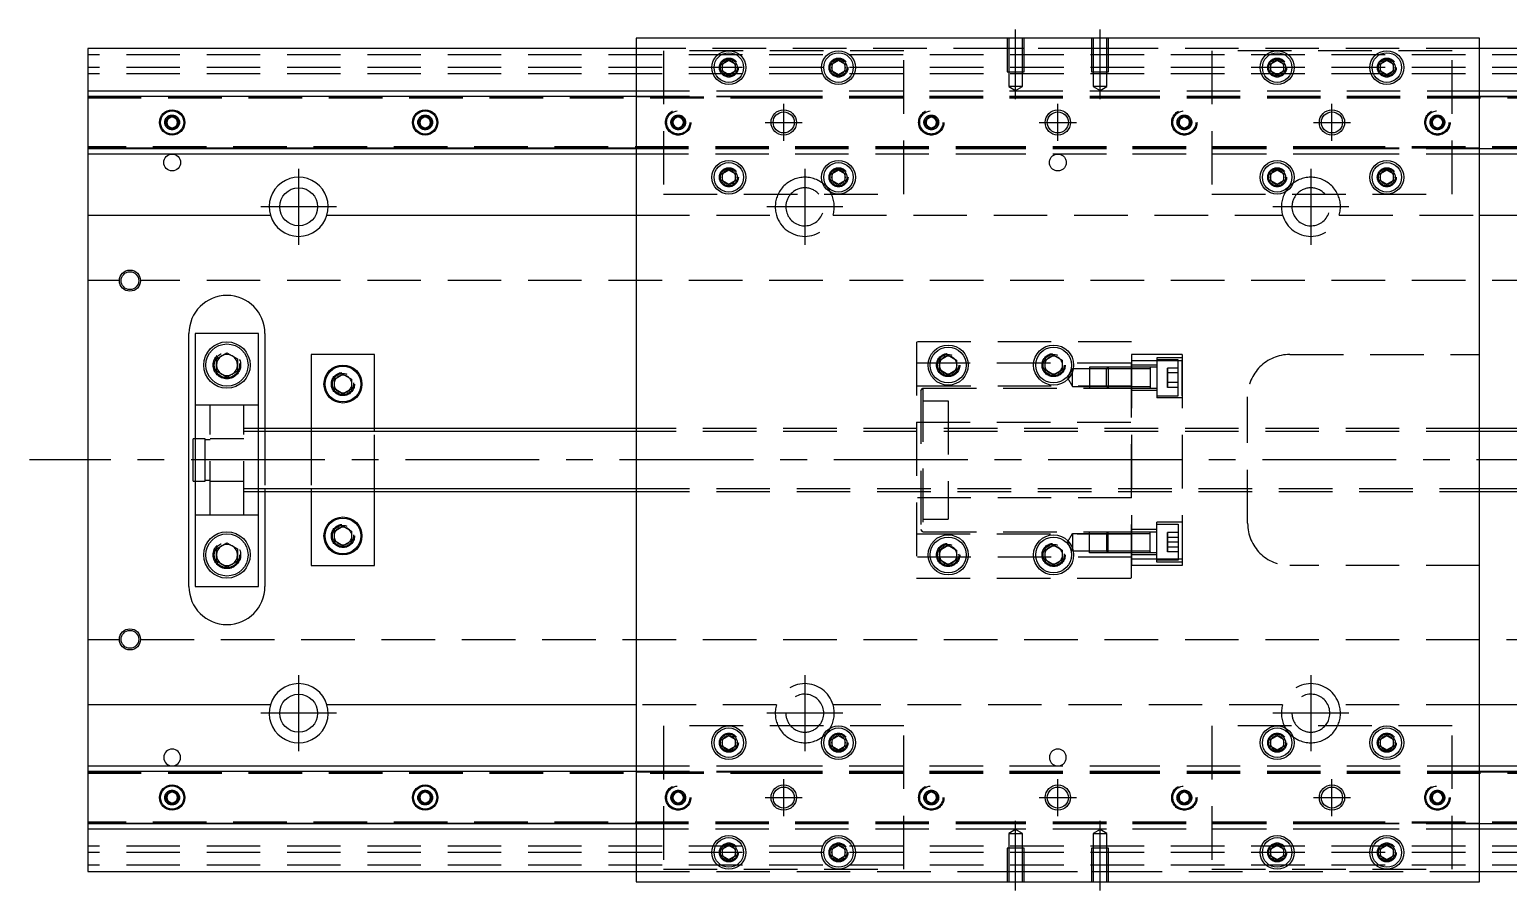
# Model space of a CAD drawing. Extents: x -14 to 669, y -282 to 102.
# Drawn here: x -13.8 to 336.8, y -102 to 102 of the extents above; entities that cross this region are included whole.
import ezdxf

# ---------------------------------------------------------------- set-up
doc = ezdxf.new("R2010")
doc.units = 0
doc.linetypes.add('CENTER', pattern=[50.8, 31.75, -6.35, 6.35, -6.35])
doc.linetypes.add('DASHED', pattern=[19.05, 12.7, -6.35])
doc.layers.get('0').update_dxf_attribs({"linetype": 'CONTINUOUS'})
doc.layers.add('CENTER', color=1, linetype='CENTER')

msp = doc.modelspace()

# ---------------------------------------------------------------- linework, layer by layer
at = {"color": 7, "linetype": 'CONTINUOUS'}
for p, q in [((130, 100), (130, -100)), ((330, 100), (130, 100)), ((330, -100), (330, 100)), ((130, 97.5), (0, 97.5)), ((0, 97.5), (0, 87.5)), ((150.5, 93.866026), (152, 94.73205)), ((152, 94.73205), (153.5, 93.866026)), ((176.5, 93.866026), (178, 94.73205)), ((178, 94.73205), (179.5, 93.866026)), ((280.5, 93.866026), (282, 94.73205)), ((282, 94.73205), (283.5, 93.866026)), ((306.5, 93.866026), (308, 94.73205)), ((308, 94.73205), (309.5, 93.866026)), ((460, 97.5), (330, 97.5)), ((150.5, 92.133974), (150.5, 93.866026)), ((152, 91.26795), (150.5, 92.133974)), ((153.5, 92.133974), (152, 91.26795)), ((153.5, 93.866026), (153.5, 92.133974)), ((176.5, 92.133974), (176.5, 93.866026)), ((178, 91.26795), (176.5, 92.133974)), ((179.5, 92.133974), (178, 91.26795)), ((179.5, 93.866026), (179.5, 92.133974)), ((280.5, 92.133974), (280.5, 93.866026)), ((282, 91.26795), (280.5, 92.133974)), ((283.5, 92.133974), (282, 91.26795)), ((283.5, 93.866026), (283.5, 92.133974)), ((306.5, 92.133974), (306.5, 93.866026)), ((308, 91.26795), (306.5, 92.133974)), ((309.5, 92.133974), (308, 91.26795)), ((309.5, 93.866026), (309.5, 92.133974)), ((0, 87.5), (130, 87.5)), ((0, 87.5), (0, 86.247728)), ((0, 86.247728), (130, 86.247728)), ((0, 86.247728), (0, 73.752272)), ((330, 87.5), (460, 87.5)), ((330, 86.247728), (460, 86.247728)), ((18.75, 80.721688), (20, 81.443376)), ((18.75, 79.278312), (18.75, 80.721688)), ((20, 81.443376), (21.25, 80.721688)), ((21.25, 80.721688), (21.25, 79.278312)), ((78.75, 80.721688), (80, 81.443376)), ((78.75, 79.278312), (78.75, 80.721688)), ((80, 81.443376), (81.25, 80.721688)), ((81.25, 80.721688), (81.25, 79.278312)), ((20, 78.556624), (18.75, 79.278312)), ((21.25, 79.278312), (20, 78.556624)), ((80, 78.556624), (78.75, 79.278312)), ((81.25, 79.278312), (80, 78.556624)), ((130, 73.752272), (0, 73.752272)), ((0, 73.752272), (0, 72.5)), ((460, 73.752272), (330, 73.752272)), ((130, 72.5), (0, 72.5)), ((0, 72.5), (0, 58)), ((460, 72.5), (330, 72.5)), ((150.5, 67.866026), (152, 68.73205)), ((150.5, 66.133974), (150.5, 67.866026)), ((152, 68.73205), (153.5, 67.866026)), ((153.5, 67.866026), (153.5, 66.133974)), ((176.5, 67.866026), (178, 68.73205)), ((176.5, 66.133974), (176.5, 67.866026)), ((178, 68.73205), (179.5, 67.866026)), ((179.5, 67.866026), (179.5, 66.133974)), ((280.5, 67.866026), (282, 68.73205)), ((280.5, 66.133974), (280.5, 67.866026)), ((282, 68.73205), (283.5, 67.866026)), ((283.5, 67.866026), (283.5, 66.133974)), ((306.5, 67.866026), (308, 68.73205)), ((306.5, 66.133974), (306.5, 67.866026)), ((308, 68.73205), (309.5, 67.866026)), ((309.5, 67.866026), (309.5, 66.133974)), ((152, 65.26795), (150.5, 66.133974)), ((153.5, 66.133974), (152, 65.26795)), ((178, 65.26795), (176.5, 66.133974)), ((179.5, 66.133974), (178, 65.26795)), ((282, 65.26795), (280.5, 66.133974)), ((283.5, 66.133974), (282, 65.26795)), ((308, 65.26795), (306.5, 66.133974)), ((309.5, 66.133974), (308, 65.26795)), ((0, 58), (43.291796, 58)), ((0, 58), (0, -58)), ((56.708204, 58), (130, 58)), ((330, 58), (403.291796, 58)), ((24, -30), (24, 30)), ((40.5, 30), (25.5, 30)), ((25.5, 30), (25.5, -30)), ((40.5, -30), (40.5, 30)), ((42, 30), (42, 7.5)), ((30.5, 23.943376), (33, 25.386752)), ((33, 25.386752), (35.5, 23.943376)), ((68, 25), (53, 25)), ((53, 25), (53, 7.5)), ((68, 7.5), (68, 25)), ((202, 23.6547), (204, 24.809402)), ((204, 24.809402), (206, 23.6547)), ((227, 23.6547), (229, 24.809402)), ((229, 24.809402), (231, 23.6547)), ((30.5, 21.056624), (30.5, 23.943376)), ((33, 19.613248), (30.5, 21.056624)), ((35.5, 21.056624), (33, 19.613248)), ((35.5, 23.943376), (35.5, 21.056624)), ((202, 21.3453), (202, 23.6547)), ((204, 20.190598), (202, 21.3453)), ((206, 21.3453), (204, 20.190598)), ((206, 23.6547), (206, 21.3453)), ((227, 21.3453), (227, 23.6547)), ((229, 20.190598), (227, 21.3453)), ((231, 21.3453), (229, 20.190598)), ((231, 23.6547), (231, 21.3453)), ((58.5, 19.1547), (60.5, 20.309402)), ((58.5, 16.8453), (58.5, 19.1547)), ((60.5, 20.309402), (62.5, 19.1547)), ((62.5, 19.1547), (62.5, 16.8453)), ((60.5, 15.690598), (58.5, 16.8453)), ((62.5, 16.8453), (60.5, 15.690598)), ((130, 7.5), (40.5, 7.5)), ((410, 7.5), (330, 7.5)), ((25, -5), (25, 5)), ((25.5, 5), (25, 5)), ((25, -5), (25.5, -5)), ((40.5, -7.5), (130, -7.5)), ((42, -7.5), (42, -30)), ((53, -7.5), (53, -25)), ((68, -25), (68, -7.5)), ((330, -7.5), (410, -7.5)), ((58.5, -16.8453), (60.5, -15.690598)), ((58.5, -19.1547), (58.5, -16.8453)), ((60.5, -15.690598), (62.5, -16.8453)), ((62.5, -16.8453), (62.5, -19.1547)), ((30.5, -21.056624), (33, -19.613248)), ((33, -19.613248), (35.5, -21.056624)), ((60.5, -20.309402), (58.5, -19.1547)), ((62.5, -19.1547), (60.5, -20.309402)), ((202, -21.3453), (204, -20.190598)), ((204, -20.190598), (206, -21.3453)), ((227, -21.3453), (229, -20.190598)), ((229, -20.190598), (231, -21.3453)), ((30.5, -23.943376), (30.5, -21.056624)), ((33, -25.386752), (30.5, -23.943376)), ((35.5, -23.943376), (33, -25.386752)), ((35.5, -21.056624), (35.5, -23.943376)), ((202, -23.6547), (202, -21.3453)), ((204, -24.809402), (202, -23.6547)), ((206, -23.6547), (204, -24.809402)), ((206, -21.3453), (206, -23.6547)), ((227, -23.6547), (227, -21.3453)), ((229, -24.809402), (227, -23.6547)), ((231, -23.6547), (229, -24.809402)), ((231, -21.3453), (231, -23.6547)), ((53, -25), (68, -25)), ((25.5, -30), (40.5, -30)), ((43.291796, -58), (0, -58)), ((0, -58), (0, -72.5)), ((130, -58), (56.708204, -58)), ((403.291796, -58), (330, -58)), ((150.5, -66.133974), (152, -65.26795)), ((150.5, -67.866026), (150.5, -66.133974)), ((152, -65.26795), (153.5, -66.133974)), ((153.5, -66.133974), (153.5, -67.866026)), ((176.5, -66.133974), (178, -65.26795)), ((176.5, -67.866026), (176.5, -66.133974)), ((178, -65.26795), (179.5, -66.133974)), ((179.5, -66.133974), (179.5, -67.866026)), ((280.5, -66.133974), (282, -65.26795)), ((280.5, -67.866026), (280.5, -66.133974)), ((282, -65.26795), (283.5, -66.133974)), ((283.5, -66.133974), (283.5, -67.866026)), ((306.5, -66.133974), (308, -65.26795)), ((306.5, -67.866026), (306.5, -66.133974)), ((308, -65.26795), (309.5, -66.133974)), ((309.5, -66.133974), (309.5, -67.866026)), ((152, -68.73205), (150.5, -67.866026)), ((153.5, -67.866026), (152, -68.73205)), ((178, -68.73205), (176.5, -67.866026)), ((179.5, -67.866026), (178, -68.73205)), ((282, -68.73205), (280.5, -67.866026)), ((283.5, -67.866026), (282, -68.73205)), ((308, -68.73205), (306.5, -67.866026)), ((309.5, -67.866026), (308, -68.73205)), ((0, -72.5), (130, -72.5)), ((0, -72.5), (0, -73.752272)), ((330, -72.5), (460, -72.5)), ((0, -73.752272), (0, -86.247728)), ((0, -73.752272), (130, -73.752272)), ((330, -73.752272), (460, -73.752272)), ((18.75, -79.278312), (20, -78.556624)), ((18.75, -80.721688), (18.75, -79.278312)), ((20, -78.556624), (21.25, -79.278312)), ((21.25, -79.278312), (21.25, -80.721688)), ((78.75, -79.278312), (80, -78.556624)), ((78.75, -80.721688), (78.75, -79.278312)), ((80, -78.556624), (81.25, -79.278312)), ((81.25, -79.278312), (81.25, -80.721688)), ((20, -81.443376), (18.75, -80.721688)), ((21.25, -80.721688), (20, -81.443376)), ((80, -81.443376), (78.75, -80.721688)), ((81.25, -80.721688), (80, -81.443376)), ((130, -86.247728), (0, -86.247728)), ((0, -86.247728), (0, -87.5)), ((130, -87.5), (0, -87.5)), ((0, -87.5), (0, -97.5)), ((460, -86.247728), (330, -86.247728)), ((460, -87.5), (330, -87.5)), ((150.5, -92.133974), (152, -91.26795)), ((150.5, -93.866026), (150.5, -92.133974)), ((152, -94.73205), (150.5, -93.866026)), ((152, -91.26795), (153.5, -92.133974)), ((153.5, -93.866026), (152, -94.73205)), ((153.5, -92.133974), (153.5, -93.866026)), ((176.5, -92.133974), (178, -91.26795)), ((176.5, -93.866026), (176.5, -92.133974)), ((178, -94.73205), (176.5, -93.866026)), ((178, -91.26795), (179.5, -92.133974)), ((179.5, -93.866026), (178, -94.73205)), ((179.5, -92.133974), (179.5, -93.866026)), ((280.5, -92.133974), (282, -91.26795)), ((280.5, -93.866026), (280.5, -92.133974)), ((282, -94.73205), (280.5, -93.866026)), ((282, -91.26795), (283.5, -92.133974)), ((283.5, -93.866026), (282, -94.73205)), ((283.5, -92.133974), (283.5, -93.866026)), ((306.5, -92.133974), (308, -91.26795)), ((306.5, -93.866026), (306.5, -92.133974)), ((308, -94.73205), (306.5, -93.866026)), ((308, -91.26795), (309.5, -92.133974)), ((309.5, -93.866026), (308, -94.73205)), ((309.5, -92.133974), (309.5, -93.866026)), ((0, -97.5), (130, -97.5)), ((330, -97.5), (460, -97.5)), ((130, -100), (330, -100))]:
    msp.add_line(p, q, dxfattribs=at)
at = {"color": 3, "linetype": 'DASHED'}
for p, q in [((218.000006, 100), (218.000006, 92)), ((218.35, 100), (218.35, 92)), ((221.65, 92), (221.65, 100)), ((221.999994, 92), (221.999994, 100)), ((238.000006, 100), (238.000006, 92)), ((238.35, 100), (238.35, 92)), ((241.65, 92), (241.65, 100)), ((241.999994, 92), (241.999994, 100)), ((460, 96), (0, 96)), ((218.000006, 97.5), (130, 97.5)), ((193.5, 97), (136.5, 97)), ((136.5, 97), (136.5, 63)), ((193.5, 63), (193.5, 97)), ((221.999994, 97.5), (218.000006, 97.5)), ((238.000006, 97.5), (221.999994, 97.5)), ((241.999994, 97.5), (238.000006, 97.5)), ((330, 97.5), (241.999994, 97.5)), ((266.5, 97), (266.5, 63)), ((323.5, 97), (266.5, 97)), ((323.5, 63), (323.5, 97)), ((460, 93), (0, 93)), ((460, 91.5), (0, 91.5)), ((150, 93), (150.030168, 93.346066)), ((179.973226, 93.326156), (180, 93)), ((218.000006, 92), (221.999994, 92)), ((218.35, 92), (218.35, 88.5)), ((221.65, 88.5), (221.65, 92)), ((238.000006, 92), (241.999994, 92)), ((238.35, 92), (238.35, 88.5)), ((241.65, 88.5), (241.65, 92)), ((280, 93), (280.023172, 93.30356)), ((309.973226, 93.326156), (310, 93)), ((221.65, 88.5), (218.35, 88.5)), ((218.35, 88.5), (220, 87.547372)), ((220, 87.547372), (221.65, 88.5)), ((241.65, 88.5), (238.35, 88.5)), ((238.35, 88.5), (240, 87.547372)), ((240, 87.547372), (241.65, 88.5)), ((0, 86.1147), (130, 86.1147)), ((0, 86.1), (161.5, 86.1)), ((0, 85.8), (161.5, 85.8)), ((130, 87.5), (161.5, 87.5)), ((130, 86.247728), (161.5, 86.247728)), ((130, 86.1147), (161.5, 86.1147)), ((161.5, 87.5), (218.5, 87.5)), ((161.5, 86.247728), (218.5, 86.247728)), ((161.5, 86.1147), (218.5, 86.1147)), ((161.5, 86.1), (218.5, 86.1)), ((161.5, 86.1), (218.5, 86.1)), ((161.5, 85.8), (218.5, 85.8)), ((161.5, 85.8), (218.5, 85.8)), ((218.5, 87.5), (241.5, 87.5)), ((218.5, 86.247728), (241.5, 86.247728)), ((218.5, 86.1147), (241.5, 86.1147)), ((218.5, 86.1), (241.5, 86.1)), ((218.5, 85.8), (241.5, 85.8)), ((241.5, 87.5), (298.5, 87.5)), ((241.5, 86.247728), (298.5, 86.247728)), ((241.5, 86.1147), (298.5, 86.1147)), ((241.5, 86.1), (298.5, 86.1)), ((241.5, 86.1), (298.5, 86.1)), ((241.5, 85.8), (298.5, 85.8)), ((241.5, 85.8), (298.5, 85.8)), ((298.5, 87.5), (330, 87.5)), ((298.5, 86.247728), (330, 86.247728)), ((298.5, 86.1147), (330, 86.1147)), ((298.5, 86.1), (460, 86.1)), ((298.5, 85.8), (460, 85.8)), ((330, 86.1147), (460, 86.1147)), ((138.75, 80.721688), (140, 81.443376)), ((138.75, 79.278312), (138.75, 80.721688)), ((140, 81.443376), (141.25, 80.721688)), ((141.25, 80.721688), (141.25, 79.278312)), ((198.75, 80.721688), (200, 81.443376)), ((198.75, 79.278312), (198.75, 80.721688)), ((200, 81.443376), (201.25, 80.721688)), ((201.25, 80.721688), (201.25, 79.278312)), ((258.75, 80.721688), (260, 81.443376)), ((258.75, 79.278312), (258.75, 80.721688)), ((260, 81.443376), (261.25, 80.721688)), ((261.25, 80.721688), (261.25, 79.278312)), ((318.75, 80.721688), (320, 81.443376)), ((318.75, 79.278312), (318.75, 80.721688)), ((320, 81.443376), (321.25, 80.721688)), ((321.25, 80.721688), (321.25, 79.278312)), ((18.5, 80), (18.516134, 80.21941)), ((78.5, 80), (78.516134, 80.21941)), ((138.5, 80), (138.516134, 80.21941)), ((140, 78.556624), (138.75, 79.278312)), ((141.25, 79.278312), (140, 78.556624)), ((198.5, 80), (198.516134, 80.21941)), ((200, 78.556624), (198.75, 79.278312)), ((201.25, 79.278312), (200, 78.556624)), ((260, 78.556624), (258.75, 79.278312)), ((261.25, 79.278312), (260, 78.556624)), ((261.477374, 80.25955), (261.5, 80)), ((320, 78.556624), (318.75, 79.278312)), ((321.25, 79.278312), (320, 78.556624)), ((321.477374, 80.25955), (321.5, 80)), ((161.5, 74.2), (0, 74.2)), ((161.5, 73.9), (0, 73.9)), ((130, 73.8853), (0, 73.8853)), ((161.5, 73.8853), (130, 73.8853)), ((161.5, 73.752272), (130, 73.752272)), ((218.5, 74.2), (161.5, 74.2)), ((218.5, 73.9), (161.5, 73.9)), ((218.5, 73.8853), (161.5, 73.8853)), ((218.5, 73.752272), (161.5, 73.752272)), ((241.5, 74.2), (218.5, 74.2)), ((241.5, 73.9), (218.5, 73.9)), ((241.5, 73.8853), (218.5, 73.8853)), ((241.5, 73.752272), (218.5, 73.752272)), ((298.5, 74.2), (241.5, 74.2)), ((298.5, 73.9), (241.5, 73.9)), ((298.5, 73.8853), (241.5, 73.8853)), ((298.5, 73.752272), (241.5, 73.752272)), ((460, 74.2), (298.5, 74.2)), ((460, 73.9), (298.5, 73.9)), ((330, 73.8853), (298.5, 73.8853)), ((330, 73.752272), (298.5, 73.752272)), ((460, 73.8853), (330, 73.8853)), ((161.5, 72.5), (130, 72.5)), ((218.5, 72.5), (161.5, 72.5)), ((241.5, 72.5), (218.5, 72.5)), ((298.5, 72.5), (241.5, 72.5)), ((330, 72.5), (298.5, 72.5)), ((153.973226, 67.326156), (154, 67)), ((179.973226, 67.326156), (180, 67)), ((280, 67), (280.023172, 67.30356)), ((309.973226, 67.326156), (310, 67)), ((136.5, 63), (193.5, 63)), ((266.5, 63), (323.5, 63)), ((130, 58), (163.291796, 58)), ((176.708204, 58), (283.291796, 58)), ((296.708204, 58), (330, 58)), ((7.5, 42.5), (0, 42.5)), ((460, 42.5), (12.5, 42.5)), ((196.5, 28), (196.5, -28)), ((247.5, 28), (196.5, 28)), ((247.5, -28), (247.5, 28)), ((247.5, 25), (247.5, -25)), ((259.5, 25), (247.5, 25)), ((259.5, 25), (259.5, -25)), ((285, 25), (330, 25)), ((35.977798, 22.864306), (36, 22.5)), ((196.5, 23), (247.5, 23)), ((201.5, 22.5), (201.512884, 22.753488)), ((226.5, 22.5), (226.52689, 22.865682)), ((233.500001, 21.585571), (232.287565, 19.485571)), ((239.4, 21.585571), (233.5, 21.585571)), ((233.500001, 17.385571), (233.500001, 21.585571)), ((242.4, 21.985565), (237.5, 21.985565)), ((237.5, 21.971141), (237.5, 16.985576)), ((242, 21.585571), (239.4, 21.585571)), ((241.9, 21.985571), (241.5, 21.585571)), ((241.5, 17.385571), (241.5, 21.585571)), ((241.9, 21.985571), (241.9, 16.985571)), ((251.9, 21.585571), (242, 21.585571)), ((253.5, 21.985565), (242.4, 21.985565)), ((259.5, 23.49468), (247.5, 23.49468)), ((253.5, 22.485571), (247.5, 22.485571)), ((251.9, 21.985571), (251.9, 16.985571)), ((253.5, 24.235572), (253.5, 14.735572)), ((259.5, 24.235572), (253.5, 24.235572)), ((258.5, 23.735571), (253.5, 23.735571)), ((256, 20.640272), (256, 21.794972)), ((256, 21.794972), (256, 20.640272)), ((258.5, 21.794972), (256, 21.794972)), ((258.5, 15.235572), (258.5, 23.735572)), ((259.5, 15.235571), (259.5, 23.735571)), ((62.983582, 18.286038), (63, 18)), ((232.287565, 19.485571), (233.500001, 17.385571)), ((258.5, 20.640272), (256, 20.640272)), ((256, 18.330872), (256, 20.640272)), ((256, 20.640272), (256, 18.330872)), ((258.5, 18.330872), (256, 18.330872)), ((256, 17.17617), (256, 18.330872)), ((256, 18.330872), (256, 17.17617)), ((247.5, 17.5), (196.5, 17.5)), ((197.5, 16.5), (198, 17)), ((197.5, 16.5), (197.5, -16.5)), ((198, 17), (248, 17)), ((198, 17), (198, -17)), ((233.500001, 17.385571), (239.4, 17.385571)), ((237.5, 16.985575), (242.4, 16.985575)), ((239.4, 17.385571), (242, 17.385571)), ((241.5, 17.385571), (241.9, 16.985571)), ((242, 17.385571), (251.9, 17.385571)), ((242.4, 16.985575), (253.5, 16.985575)), ((253.5, 16.485571), (247.5, 16.485571)), ((253.5, 15.235572), (258.5, 15.235572)), ((259.5, 14.735572), (253.5, 14.735572)), ((258.5, 17.17617), (256, 17.17617)), ((275, -15), (275, 15)), ((29, 13), (25.5, 13)), ((29, -13), (29, 13)), ((37, 13), (29, 13)), ((37, -13), (37, 13)), ((40.5, 13), (37, 13)), ((198, 14), (204, 14)), ((204, 14), (204, -14)), ((40.5, 7.5), (37, 7.5)), ((42, 7.5), (42, 6.75)), ((53, 7.5), (53, 6.75)), ((68, 6.75), (68, 7.5)), ((330, 7.5), (130, 7.5)), ((196.5, 9), (247.5, 9)), ((27.85, 5), (25.5, 5)), ((27.85, -5), (27.85, 5)), ((29, 4.8), (27.85, 4.8)), ((37, 5), (29, 5)), ((40.5, 6.75), (37, 6.75)), ((42, 6.75), (42, -6.75)), ((53, 6.75), (53, -6.75)), ((68, -6.75), (68, 6.75)), ((330, 6.75), (130, 6.75)), ((25.5, -5), (27.85, -5)), ((27.85, -4.8), (29, -4.8)), ((29, -5), (37, -5)), ((37, -6.75), (40.5, -6.75)), ((42, -6.75), (42, -7.5)), ((53, -6.75), (53, -7.5)), ((68, -7.5), (68, -6.75)), ((130, -6.75), (330, -6.75)), ((37, -7.5), (40.5, -7.5)), ((130, -7.5), (330, -7.5)), ((247.5, -9), (196.5, -9)), ((25.5, -13), (29, -13)), ((29, -13), (37, -13)), ((37, -13), (40.5, -13)), ((198, -14), (204, -14)), ((196.5, -17.5), (247.5, -17.5)), ((198, -17), (197.5, -16.5)), ((198, -17), (247.5, -17)), ((232.287565, -19.485571), (233.500001, -17.385571)), ((233.500001, -17.385571), (233.500001, -21.585571)), ((233.500001, -17.385571), (239.4, -17.385571)), ((237.5, -21.985566), (237.5, -16.985575)), ((237.5, -16.985575), (242.4, -16.985575)), ((239.4, -17.385571), (242, -17.385571)), ((241.499979, -17.385571), (241.899979, -16.985571)), ((241.499979, -17.385571), (241.499979, -21.585571)), ((241.899979, -21.985571), (241.899979, -16.985571)), ((242, -17.385571), (251.9, -17.385572)), ((242.4, -16.985575), (253.5, -16.985575)), ((253.5, -16.485572), (247.5, -16.485572)), ((251.9, -21.985571), (251.9, -16.985571)), ((253.5, -24.235572), (253.5, -14.735572)), ((259.5, -14.735572), (253.5, -14.735572)), ((253.5, -15.235571), (258.5, -15.235571)), ((256, -18.330872), (256, -17.17617)), ((256, -17.17617), (256, -18.330872)), ((258.5, -17.17617), (256, -17.17617)), ((258.5, -15.235571), (258.5, -23.735571)), ((62.983582, -17.713962), (63, -18)), ((233.500001, -21.585571), (232.287565, -19.485571)), ((258.5, -18.330872), (256, -18.330872)), ((256, -20.640272), (256, -18.330872)), ((256, -18.330872), (256, -20.640272)), ((258.5, -19.485571), (256, -19.485571)), ((258.5, -20.640272), (256, -20.640272)), ((256, -21.794972), (256, -20.640272)), ((256, -20.640272), (256, -21.794972)), ((30, -22.5), (30.020026, -22.153944)), ((247.5, -23), (196.5, -23)), ((206.483582, -22.213962), (206.5, -22.5)), ((231.483582, -22.213962), (231.5, -22.5)), ((239.4, -21.585571), (233.66115, -21.585571)), ((242.4, -21.985565), (237.5, -21.985565)), ((242, -21.585571), (239.4, -21.585571)), ((241.899979, -21.985571), (241.499979, -21.585571)), ((251.9, -21.585571), (242, -21.585571)), ((253.5, -21.985565), (242.4, -21.985565)), ((253.5, -22.485572), (247.5, -22.485572)), ((259.5, -23.49468), (247.5, -23.49468)), ((251.9, -21.728173), (251.9, -21.985571)), ((258.5, -23.735571), (253.5, -23.735571)), ((259.5, -24.235572), (253.5, -24.235572)), ((258.5, -21.794972), (256, -21.794972)), ((196.5, -28), (247.5, -28)), ((259.5, -25), (247.5, -25)), ((330, -25), (285, -25)), ((0, -42.5), (7.5, -42.5)), ((12.5, -42.5), (460, -42.5)), ((163.291796, -58), (130, -58)), ((283.291796, -58), (176.708204, -58)), ((330, -58), (296.708204, -58)), ((193.5, -63), (136.5, -63)), ((136.5, -63), (136.5, -97)), ((193.5, -97), (193.5, -63)), ((266.5, -63), (266.5, -97)), ((323.5, -63), (266.5, -63)), ((323.5, -97), (323.5, -63)), ((153.973226, -66.673844), (154, -67)), ((179.973226, -66.673844), (180, -67)), ((283.973226, -66.673844), (284, -67)), ((309.973226, -66.673844), (310, -67)), ((130, -72.5), (161.5, -72.5)), ((161.5, -72.5), (218.5, -72.5)), ((218.5, -72.5), (241.5, -72.5)), ((241.5, -72.5), (298.5, -72.5)), ((298.5, -72.5), (330, -72.5)), ((0, -73.8853), (130, -73.8853)), ((0, -73.9), (161.5, -73.9)), ((0, -74.2), (161.5, -74.2)), ((130, -73.752272), (161.5, -73.752272)), ((130, -73.8853), (161.5, -73.8853)), ((161.5, -73.752272), (218.5, -73.752272)), ((161.5, -73.8853), (218.5, -73.8853)), ((161.5, -73.9), (218.5, -73.9)), ((161.5, -74.2), (218.5, -74.2)), ((218.5, -73.752272), (241.5, -73.752272)), ((218.5, -73.8853), (241.5, -73.8853)), ((218.5, -73.9), (241.5, -73.9)), ((218.5, -74.2), (241.5, -74.2)), ((241.5, -73.752272), (298.5, -73.752272)), ((241.5, -73.8853), (298.5, -73.8853)), ((241.5, -73.9), (298.5, -73.9)), ((241.5, -74.2), (298.5, -74.2)), ((298.5, -73.752272), (330, -73.752272)), ((298.5, -73.8853), (330, -73.8853)), ((298.5, -73.9), (460, -73.9)), ((298.5, -74.2), (460, -74.2)), ((330, -73.8853), (460, -73.8853)), ((21.477374, -79.74045), (21.5, -80)), ((81.477374, -79.74045), (81.5, -80)), ((138.75, -79.278312), (140, -78.556624)), ((138.75, -80.721688), (138.75, -79.278312)), ((140, -78.556624), (141.25, -79.278312)), ((141.25, -79.278312), (141.25, -80.721688)), ((141.477374, -79.74045), (141.5, -80)), ((198.75, -79.278312), (200, -78.556624)), ((198.75, -80.721688), (198.75, -79.278312)), ((200, -78.556624), (201.25, -79.278312)), ((201.25, -79.278312), (201.25, -80.721688)), ((201.477374, -79.74045), (201.5, -80)), ((258.5, -80), (258.52041, -79.75339)), ((258.75, -79.278312), (260, -78.556624)), ((258.75, -80.721688), (258.75, -79.278312)), ((260, -78.556624), (261.25, -79.278312)), ((261.25, -79.278312), (261.25, -80.721688)), ((318.5, -80), (318.52041, -79.75339)), ((318.75, -79.278312), (320, -78.556624)), ((318.75, -80.721688), (318.75, -79.278312)), ((320, -78.556624), (321.25, -79.278312)), ((321.25, -79.278312), (321.25, -80.721688)), ((140, -81.443376), (138.75, -80.721688)), ((141.25, -80.721688), (140, -81.443376)), ((200, -81.443376), (198.75, -80.721688)), ((201.25, -80.721688), (200, -81.443376)), ((260, -81.443376), (258.75, -80.721688)), ((261.25, -80.721688), (260, -81.443376)), ((320, -81.443376), (318.75, -80.721688)), ((321.25, -80.721688), (320, -81.443376)), ((161.5, -85.8), (0, -85.8)), ((161.5, -86.1), (0, -86.1)), ((130, -86.1147), (0, -86.1147)), ((161.5, -86.1147), (130, -86.1147)), ((161.5, -86.247728), (130, -86.247728)), ((161.5, -87.5), (130, -87.5)), ((218.5, -85.8), (161.5, -85.8)), ((218.5, -85.8), (161.5, -85.8)), ((218.5, -86.1), (161.5, -86.1)), ((218.5, -86.1), (161.5, -86.1)), ((218.5, -86.1147), (161.5, -86.1147)), ((218.5, -86.247728), (161.5, -86.247728)), ((218.5, -87.5), (161.5, -87.5)), ((220, -87.547372), (218.35, -88.5)), ((241.5, -85.8), (218.5, -85.8)), ((241.5, -86.1), (218.5, -86.1)), ((241.5, -86.1147), (218.5, -86.1147)), ((241.5, -86.247728), (218.5, -86.247728)), ((241.5, -87.5), (218.5, -87.5)), ((221.65, -88.5), (220, -87.547372)), ((240, -87.547372), (238.35, -88.5)), ((241.65, -88.5), (240, -87.547372)), ((298.5, -85.8), (241.5, -85.8)), ((298.5, -85.8), (241.5, -85.8)), ((298.5, -86.1), (241.5, -86.1)), ((298.5, -86.1), (241.5, -86.1)), ((298.5, -86.1147), (241.5, -86.1147)), ((298.5, -86.247728), (241.5, -86.247728)), ((298.5, -87.5), (241.5, -87.5)), ((460, -85.8), (298.5, -85.8)), ((460, -86.1), (298.5, -86.1)), ((330, -86.1147), (298.5, -86.1147)), ((330, -86.247728), (298.5, -86.247728)), ((330, -87.5), (298.5, -87.5)), ((460, -86.1147), (330, -86.1147)), ((218.35, -88.5), (220, -88.5)), ((218.35, -88.5), (218.35, -92)), ((220, -88.5), (221.65, -88.5)), ((221.65, -92), (221.65, -88.5)), ((238.35, -88.5), (240, -88.5)), ((238.35, -88.5), (238.35, -92)), ((240, -88.5), (241.65, -88.5)), ((241.65, -92), (241.65, -88.5)), ((460, -91.5), (0, -91.5)), ((460, -93), (0, -93)), ((153.973226, -92.673844), (154, -93)), ((179.973226, -92.673844), (180, -93)), ((221.999994, -92), (218.000006, -92)), ((218.000006, -92), (218.000006, -100)), ((218.35, -92), (218.35, -100)), ((221.65, -100), (221.65, -92)), ((221.999994, -100), (221.999994, -92)), ((241.999994, -92), (238.000006, -92)), ((238.000006, -92), (238.000006, -100)), ((238.35, -92), (238.35, -100)), ((241.65, -100), (241.65, -92)), ((241.999994, -100), (241.999994, -92)), ((280, -93), (280.023172, -92.69644)), ((309.973226, -92.673844), (310, -93)), ((460, -96), (0, -96)), ((130, -97.5), (218.000006, -97.5)), ((136.5, -97), (193.5, -97)), ((218.000006, -97.5), (221.999994, -97.5)), ((221.999994, -97.5), (238.000006, -97.5)), ((238.000006, -97.5), (241.999994, -97.5)), ((241.999994, -97.5), (330, -97.5)), ((266.5, -97), (323.5, -97))]:
    msp.add_line(p, q, dxfattribs=at)
at = {"color": 3, "linetype": 'CONTINUOUS'}
for p, q in [((130, 6.75), (40.5, 6.75)), ((410, 6.75), (330, 6.75)), ((40.5, -6.75), (130, -6.75)), ((330, -6.75), (410, -6.75))]:
    msp.add_line(p, q, dxfattribs=at)
at = {"color": 7, "linetype": 'CONTINUOUS'}
for centre, radius in [((152, 93), 4), ((152, 93), 3.5), ((178, 93), 4), ((178, 93), 3.5), ((282, 93), 4), ((282, 93), 3.5), ((308, 93), 4), ((308, 93), 3.5), ((20, 80), 3), ((20, 80), 2.75), ((80, 80), 3), ((80, 80), 2.75), ((165, 80), 2.5), ((230, 80), 3), ((230, 80), 2.5), ((295, 80), 2.5), ((20, 70.5), 2), ((152, 67), 4), ((152, 67), 3.5), ((178, 67), 4), ((178, 67), 3.5), ((282, 67), 4), ((282, 67), 3.5), ((308, 67), 4), ((308, 67), 3.5), ((50, 60), 4.5), ((10, 42.5), 2.1), ((33, 22.5), 5.5), ((33, 22.5), 5), ((204, 22.5), 4.75), ((204, 22.5), 4.25), ((229, 22.5), 4.75), ((229, 22.5), 4.25), ((60.5, 18), 4.5), ((60.5, 18), 4.25), ((60.5, -18), 4.5), ((60.5, -18), 4.25), ((33, -22.5), 5.5), ((33, -22.5), 5), ((204, -22.5), 4.75), ((204, -22.5), 4.25), ((229, -22.5), 4.75), ((229, -22.5), 4.25), ((10, -42.5), 2.1), ((50, -60), 4.5), ((152, -67), 4), ((178, -67), 4), ((282, -67), 4), ((308, -67), 4), ((152, -67), 3.5), ((178, -67), 3.5), ((282, -67), 3.5), ((308, -67), 3.5), ((20, -80), 3), ((80, -80), 3), ((230, -80), 3), ((20, -80), 2.75), ((80, -80), 2.75), ((165, -80), 2.5), ((230, -80), 2.5), ((295, -80), 2.5), ((152, -93), 4), ((152, -93), 3.5), ((178, -93), 4), ((178, -93), 3.5), ((282, -93), 4), ((282, -93), 3.5), ((308, -93), 4), ((308, -93), 3.5)]:
    msp.add_circle(centre, radius, dxfattribs=at)
at = {"color": 3, "linetype": 'DASHED'}
for centre, radius in [((152, 93), 2.25), ((152, 93), 2), ((178, 93), 2.25), ((178, 93), 2), ((282, 93), 2.25), ((282, 93), 2), ((308, 93), 2.25), ((308, 93), 2), ((20, 80), 1.75), ((20, 80), 1.5), ((80, 80), 1.75), ((80, 80), 1.5), ((140, 80), 3), ((140, 80), 2.75), ((140, 80), 1.75), ((140, 80), 1.5), ((200, 80), 3), ((200, 80), 2.75), ((200, 80), 1.75), ((200, 80), 1.5), ((260, 80), 3), ((260, 80), 2.75), ((260, 80), 1.75), ((260, 80), 1.5), ((320, 80), 3), ((320, 80), 2.75), ((320, 80), 1.75), ((320, 80), 1.5), ((230, 70.5), 2), ((152, 67), 2.25), ((152, 67), 2), ((178, 67), 2.25), ((178, 67), 2), ((282, 67), 2.25), ((282, 67), 2), ((308, 67), 2.25), ((308, 67), 2), ((33, 22.5), 3.25), ((33, 22.5), 3), ((204, 22.5), 2.75), ((204, 22.5), 2.5), ((229, 22.5), 2.75), ((229, 22.5), 2.5), ((60.5, 18), 2.75), ((60.5, 18), 2.5), ((60.5, -18), 2.75), ((60.5, -18), 2.5), ((33, -22.5), 3.25), ((33, -22.5), 3), ((204, -22.5), 2.75), ((204, -22.5), 2.5), ((229, -22.5), 2.75), ((229, -22.5), 2.5), ((152, -67), 2.25), ((152, -67), 2), ((178, -67), 2.25), ((178, -67), 2), ((282, -67), 2.25), ((282, -67), 2), ((308, -67), 2.25), ((308, -67), 2), ((140, -80), 3), ((200, -80), 3), ((260, -80), 3), ((320, -80), 3), ((20, -80), 1.75), ((20, -80), 1.5), ((80, -80), 1.75), ((80, -80), 1.5), ((140, -80), 2.75), ((140, -80), 1.75), ((140, -80), 1.5), ((200, -80), 2.75), ((200, -80), 1.75), ((200, -80), 1.5), ((260, -80), 2.75), ((260, -80), 1.75), ((260, -80), 1.5), ((320, -80), 2.75), ((320, -80), 1.75), ((320, -80), 1.5), ((152, -93), 2.25), ((152, -93), 2), ((178, -93), 2.25), ((178, -93), 2), ((282, -93), 2.25), ((282, -93), 2), ((308, -93), 2.25), ((308, -93), 2)]:
    msp.add_circle(centre, radius, dxfattribs=at)
at = {"color": 3, "linetype": 'CONTINUOUS'}
for centre, radius in [((165, 80), 3), ((295, 80), 3), ((10, 42.5), 2.5), ((10, -42.5), 2.5), ((165, -80), 3), ((295, -80), 3)]:
    msp.add_circle(centre, radius, dxfattribs=at)
at = {"color": 7, "linetype": 'CONTINUOUS'}
for centre, radius, start, end in [((152, 93), 1.65, 155.380023, 180), ((152, 93), 1.65, 180, 204.619977), ((152, 93), 1.65, 144.619977, 155.380023), ((152, 93), 1.65, 204.619977, 215.380023), ((152, 93), 1.65, 95.380023, 144.619977), ((152, 93), 1.65, 215.380023, 264.619977), ((152, 93), 1.65, 84.619977, 95.380023), ((152, 93), 1.65, 264.619977, 275.380023), ((152, 93), 1.65, 35.380023, 84.619977), ((152, 93), 1.65, 275.380023, 324.619977), ((152, 93), 1.65, 24.619977, 35.380023), ((152, 93), 1.65, 324.619977, 335.380023), ((152, 93), 1.65, 335.380023, 24.619977), ((178, 93), 1.65, 155.380023, 180), ((178, 93), 1.65, 180, 204.619977), ((178, 93), 1.65, 144.619977, 155.380023), ((178, 93), 1.65, 204.619977, 215.380023), ((178, 93), 1.65, 95.380023, 144.619977), ((178, 93), 1.65, 215.380023, 264.619977), ((178, 93), 1.65, 84.619977, 95.380023), ((178, 93), 1.65, 264.619977, 275.380023), ((178, 93), 1.65, 35.380023, 84.619977), ((178, 93), 1.65, 275.380023, 324.619977), ((178, 93), 1.65, 24.619977, 35.380023), ((178, 93), 1.65, 324.619977, 335.380023), ((178, 93), 1.65, 335.380023, 24.619977), ((282, 93), 1.65, 155.380023, 180), ((282, 93), 1.65, 180, 204.619977), ((282, 93), 1.65, 144.619977, 155.380023), ((282, 93), 1.65, 204.619977, 215.380023), ((282, 93), 1.65, 95.380023, 144.619977), ((282, 93), 1.65, 215.380023, 264.619977), ((282, 93), 1.65, 84.619977, 95.380023), ((282, 93), 1.65, 264.619977, 275.380023), ((282, 93), 1.65, 35.380023, 84.619977), ((282, 93), 1.65, 275.380023, 324.619977), ((282, 93), 1.65, 24.619977, 35.380023), ((282, 93), 1.65, 324.619977, 335.380023), ((282, 93), 1.65, 335.380023, 24.619977), ((308, 93), 1.65, 155.380023, 180), ((308, 93), 1.65, 180, 204.619977), ((308, 93), 1.65, 144.619977, 155.380023), ((308, 93), 1.65, 204.619977, 215.380023), ((308, 93), 1.65, 95.380023, 144.619977), ((308, 93), 1.65, 215.380023, 264.619977), ((308, 93), 1.65, 84.619977, 95.380023), ((308, 93), 1.65, 264.619977, 275.380023), ((308, 93), 1.65, 35.380023, 84.619977), ((308, 93), 1.65, 275.380023, 324.619977), ((308, 93), 1.65, 24.619977, 35.380023), ((308, 93), 1.65, 324.619977, 335.380023), ((308, 93), 1.65, 335.380023, 24.619977), ((20, 80), 1.25, 120, 180), ((20, 80), 1.25, 60, 120), ((20, 80), 1.25, 0, 60), ((80, 80), 1.25, 120, 180), ((80, 80), 1.25, 60, 120), ((80, 80), 1.25, 0, 60), ((140, 80), 1.25, 300, 180), ((200, 80), 1.25, 300, 180), ((260, 80), 1.25, 300, 180), ((320, 80), 1.25, 300, 180), ((20, 80), 1.25, 180, 240), ((20, 80), 1.25, 240, 300), ((20, 80), 1.25, 300, 0), ((80, 80), 1.25, 180, 240), ((80, 80), 1.25, 240, 300), ((80, 80), 1.25, 300, 0), ((140, 80), 1.25, 180, 240), ((140, 80), 1.25, 240, 300), ((200, 80), 1.25, 180, 240), ((200, 80), 1.25, 240, 300), ((260, 80), 1.25, 180, 240), ((260, 80), 1.25, 240, 300), ((320, 80), 1.25, 180, 240), ((320, 80), 1.25, 240, 300), ((50, 60), 7, 343.39845, 196.60155), ((152, 67), 1.65, 155.380023, 180), ((152, 67), 1.65, 180, 204.619977), ((152, 67), 1.65, 144.619977, 155.380023), ((152, 67), 1.65, 95.380023, 144.619977), ((152, 67), 1.65, 84.619977, 95.380023), ((152, 67), 1.65, 35.380023, 84.619977), ((152, 67), 1.65, 24.619977, 35.380023), ((152, 67), 1.65, 335.380023, 24.619977), ((178, 67), 1.65, 155.380023, 180), ((178, 67), 1.65, 180, 204.619977), ((178, 67), 1.65, 144.619977, 155.380023), ((178, 67), 1.65, 95.380023, 144.619977), ((178, 67), 1.65, 84.619977, 95.380023), ((178, 67), 1.65, 35.380023, 84.619977), ((178, 67), 1.65, 24.619977, 35.380023), ((178, 67), 1.65, 335.380023, 24.619977), ((282, 67), 1.65, 155.380023, 180), ((282, 67), 1.65, 180, 204.619977), ((282, 67), 1.65, 144.619977, 155.380023), ((282, 67), 1.65, 95.380023, 144.619977), ((282, 67), 1.65, 84.619977, 95.380023), ((282, 67), 1.65, 35.380023, 84.619977), ((282, 67), 1.65, 24.619977, 35.380023), ((282, 67), 1.65, 335.380023, 24.619977), ((308, 67), 1.65, 155.380023, 180), ((308, 67), 1.65, 180, 204.619977), ((308, 67), 1.65, 144.619977, 155.380023), ((308, 67), 1.65, 95.380023, 144.619977), ((308, 67), 1.65, 84.619977, 95.380023), ((308, 67), 1.65, 35.380023, 84.619977), ((308, 67), 1.65, 24.619977, 35.380023), ((308, 67), 1.65, 335.380023, 24.619977), ((152, 67), 1.65, 204.619977, 215.380023), ((152, 67), 1.65, 215.380023, 264.619977), ((152, 67), 1.65, 264.619977, 275.380023), ((152, 67), 1.65, 275.380023, 324.619977), ((152, 67), 1.65, 324.619977, 335.380023), ((178, 67), 1.65, 204.619977, 215.380023), ((178, 67), 1.65, 215.380023, 264.619977), ((178, 67), 1.65, 264.619977, 275.380023), ((178, 67), 1.65, 275.380023, 324.619977), ((178, 67), 1.65, 324.619977, 335.380023), ((282, 67), 1.65, 204.619977, 215.380023), ((282, 67), 1.65, 215.380023, 264.619977), ((282, 67), 1.65, 264.619977, 275.380023), ((282, 67), 1.65, 275.380023, 324.619977), ((282, 67), 1.65, 324.619977, 335.380023), ((308, 67), 1.65, 204.619977, 215.380023), ((308, 67), 1.65, 215.380023, 264.619977), ((308, 67), 1.65, 264.619977, 275.380023), ((308, 67), 1.65, 275.380023, 324.619977), ((308, 67), 1.65, 324.619977, 335.380023), ((50, 60), 7, 196.60155, 343.39845), ((33, 30), 9, 90, 180), ((33, 30), 9, 0, 90), ((33, 22.5), 2.5, 120, 180), ((33, 22.5), 2.5, 60, 120), ((33, 22.5), 2.5, 0, 60), ((204, 22.5), 2.1, 102.24721, 137.75279), ((204, 22.5), 2.1, 77.75279, 102.24721), ((204, 22.5), 2.1, 42.24721, 77.75279), ((229, 22.5), 2.1, 102.24721, 137.75279), ((229, 22.5), 2.1, 77.75279, 102.24721), ((229, 22.5), 2.1, 42.24721, 77.75279), ((33, 22.5), 2.5, 180, 240), ((33, 22.5), 2.5, 300, 0), ((204, 22.5), 2.1, 162.24721, 180), ((204, 22.5), 2.1, 180, 197.75279), ((204, 22.5), 2.1, 137.75279, 162.24721), ((204, 22.5), 2.1, 197.75279, 222.24721), ((204, 22.5), 2.1, 222.24721, 257.75279), ((204, 22.5), 2.1, 282.24721, 317.75279), ((204, 22.5), 2.1, 17.75279, 42.24721), ((204, 22.5), 2.1, 317.75279, 342.24721), ((204, 22.5), 2.1, 342.24721, 17.75279), ((229, 22.5), 2.1, 162.24721, 180), ((229, 22.5), 2.1, 180, 197.75279), ((229, 22.5), 2.1, 137.75279, 162.24721), ((229, 22.5), 2.1, 197.75279, 222.24721), ((229, 22.5), 2.1, 222.24721, 257.75279), ((229, 22.5), 2.1, 282.24721, 317.75279), ((229, 22.5), 2.1, 17.75279, 42.24721), ((229, 22.5), 2.1, 317.75279, 342.24721), ((229, 22.5), 2.1, 342.24721, 17.75279), ((33, 22.5), 2.5, 240, 300), ((60.5, 18), 2.1, 162.24721, 180), ((60.5, 18), 2.1, 180, 197.75279), ((60.5, 18), 2.1, 137.75279, 162.24721), ((60.5, 18), 2.1, 102.24721, 137.75279), ((60.5, 18), 2.1, 77.75279, 102.24721), ((60.5, 18), 2.1, 42.24721, 77.75279), ((60.5, 18), 2.1, 17.75279, 42.24721), ((60.5, 18), 2.1, 342.24721, 17.75279), ((204, 22.5), 2.1, 257.75279, 282.24721), ((229, 22.5), 2.1, 257.75279, 282.24721), ((60.5, 18), 2.1, 197.75279, 222.24721), ((60.5, 18), 2.1, 222.24721, 257.75279), ((60.5, 18), 2.1, 257.75279, 282.24721), ((60.5, 18), 2.1, 282.24721, 317.75279), ((60.5, 18), 2.1, 317.75279, 342.24721), ((60.5, -18), 2.1, 162.24721, 180), ((60.5, -18), 2.1, 137.75279, 162.24721), ((60.5, -18), 2.1, 102.24721, 137.75279), ((60.5, -18), 2.1, 77.75279, 102.24721), ((60.5, -18), 2.1, 42.24721, 77.75279), ((60.5, -18), 2.1, 17.75279, 42.24721), ((60.5, -18), 2.1, 342.24721, 17.75279), ((33, -22.5), 2.5, 120, 180), ((33, -22.5), 2.5, 60, 120), ((33, -22.5), 2.5, 0, 60), ((60.5, -18), 2.1, 180, 197.75279), ((60.5, -18), 2.1, 197.75279, 222.24721), ((60.5, -18), 2.1, 222.24721, 257.75279), ((60.5, -18), 2.1, 257.75279, 282.24721), ((60.5, -18), 2.1, 282.24721, 317.75279), ((60.5, -18), 2.1, 317.75279, 342.24721), ((204, -22.5), 2.1, 102.24721, 137.75279), ((204, -22.5), 2.1, 77.75279, 102.24721), ((204, -22.5), 2.1, 42.24721, 77.75279), ((229, -22.5), 2.1, 102.24721, 137.75279), ((229, -22.5), 2.1, 77.75279, 102.24721), ((229, -22.5), 2.1, 42.24721, 77.75279), ((33, -22.5), 2.5, 180, 240), ((33, -22.5), 2.5, 300, 0), ((204, -22.5), 2.1, 162.24721, 180), ((204, -22.5), 2.1, 180, 197.75279), ((204, -22.5), 2.1, 137.75279, 162.24721), ((204, -22.5), 2.1, 197.75279, 222.24721), ((204, -22.5), 2.1, 222.24721, 257.75279), ((204, -22.5), 2.1, 282.24721, 317.75279), ((204, -22.5), 2.1, 17.75279, 42.24721), ((204, -22.5), 2.1, 317.75279, 342.24721), ((204, -22.5), 2.1, 342.24721, 17.75279), ((229, -22.5), 2.1, 162.24721, 180), ((229, -22.5), 2.1, 180, 197.75279), ((229, -22.5), 2.1, 137.75279, 162.24721), ((229, -22.5), 2.1, 197.75279, 222.24721), ((229, -22.5), 2.1, 222.24721, 257.75279), ((229, -22.5), 2.1, 282.24721, 317.75279), ((229, -22.5), 2.1, 17.75279, 42.24721), ((229, -22.5), 2.1, 317.75279, 342.24721), ((229, -22.5), 2.1, 342.24721, 17.75279), ((33, -22.5), 2.5, 240, 300), ((204, -22.5), 2.1, 257.75279, 282.24721), ((229, -22.5), 2.1, 257.75279, 282.24721), ((33, -30), 9, 180, 270), ((33, -30), 9, 270, 0), ((50, -60), 7, 16.60155, 163.39845), ((50, -60), 7, 163.39845, 16.60155), ((152, -67), 1.65, 155.380023, 180), ((152, -67), 1.65, 144.619977, 155.380023), ((152, -67), 1.65, 95.380023, 144.619977), ((152, -67), 1.65, 84.619977, 95.380023), ((152, -67), 1.65, 35.380023, 84.619977), ((152, -67), 1.65, 24.619977, 35.380023), ((152, -67), 1.65, 335.380023, 24.619977), ((178, -67), 1.65, 155.380023, 180), ((178, -67), 1.65, 144.619977, 155.380023), ((178, -67), 1.65, 95.380023, 144.619977), ((178, -67), 1.65, 84.619977, 95.380023), ((178, -67), 1.65, 35.380023, 84.619977), ((178, -67), 1.65, 24.619977, 35.380023), ((178, -67), 1.65, 335.380023, 24.619977), ((282, -67), 1.65, 155.380023, 180), ((282, -67), 1.65, 144.619977, 155.380023), ((282, -67), 1.65, 95.380023, 144.619977), ((282, -67), 1.65, 84.619977, 95.380023), ((282, -67), 1.65, 35.380023, 84.619977), ((282, -67), 1.65, 24.619977, 35.380023), ((282, -67), 1.65, 335.380023, 24.619977), ((308, -67), 1.65, 155.380023, 180), ((308, -67), 1.65, 144.619977, 155.380023), ((308, -67), 1.65, 95.380023, 144.619977), ((308, -67), 1.65, 84.619977, 95.380023), ((308, -67), 1.65, 35.380023, 84.619977), ((308, -67), 1.65, 24.619977, 35.380023), ((308, -67), 1.65, 335.380023, 24.619977), ((20, -70.5), 2, 90, 270), ((20, -70.5), 2, 270, 90), ((152, -67), 1.65, 180, 204.619977), ((152, -67), 1.65, 204.619977, 215.380023), ((152, -67), 1.65, 215.380023, 264.619977), ((152, -67), 1.65, 264.619977, 275.380023), ((152, -67), 1.65, 275.380023, 324.619977), ((152, -67), 1.65, 324.619977, 335.380023), ((178, -67), 1.65, 180, 204.619977), ((178, -67), 1.65, 204.619977, 215.380023), ((178, -67), 1.65, 215.380023, 264.619977), ((178, -67), 1.65, 264.619977, 275.380023), ((178, -67), 1.65, 275.380023, 324.619977), ((178, -67), 1.65, 324.619977, 335.380023), ((282, -67), 1.65, 180, 204.619977), ((282, -67), 1.65, 204.619977, 215.380023), ((282, -67), 1.65, 215.380023, 264.619977), ((282, -67), 1.65, 264.619977, 275.380023), ((282, -67), 1.65, 275.380023, 324.619977), ((282, -67), 1.65, 324.619977, 335.380023), ((308, -67), 1.65, 180, 204.619977), ((308, -67), 1.65, 204.619977, 215.380023), ((308, -67), 1.65, 215.380023, 264.619977), ((308, -67), 1.65, 264.619977, 275.380023), ((308, -67), 1.65, 275.380023, 324.619977), ((308, -67), 1.65, 324.619977, 335.380023), ((20, -80), 1.25, 120, 180), ((20, -80), 1.25, 180, 240), ((20, -80), 1.25, 60, 120), ((20, -80), 1.25, 0, 60), ((20, -80), 1.25, 300, 0), ((80, -80), 1.25, 120, 180), ((80, -80), 1.25, 180, 240), ((80, -80), 1.25, 60, 120), ((80, -80), 1.25, 0, 60), ((80, -80), 1.25, 300, 0), ((140, -80), 1.25, 120, 180), ((140, -80), 1.25, 180, 60), ((140, -80), 1.25, 60, 120), ((200, -80), 1.25, 120, 180), ((200, -80), 1.25, 180, 60), ((200, -80), 1.25, 60, 120), ((260, -80), 1.25, 120, 180), ((260, -80), 1.25, 180, 60), ((260, -80), 1.25, 60, 120), ((320, -80), 1.25, 120, 180), ((320, -80), 1.25, 180, 60), ((320, -80), 1.25, 60, 120), ((20, -80), 1.25, 240, 300), ((80, -80), 1.25, 240, 300), ((152, -93), 1.65, 155.380023, 180), ((152, -93), 1.65, 180, 204.619977), ((152, -93), 1.65, 144.619977, 155.380023), ((152, -93), 1.65, 204.619977, 215.380023), ((152, -93), 1.65, 95.380023, 144.619977), ((152, -93), 1.65, 215.380023, 264.619977), ((152, -93), 1.65, 84.619977, 95.380023), ((152, -93), 1.65, 264.619977, 275.380023), ((152, -93), 1.65, 35.380023, 84.619977), ((152, -93), 1.65, 275.380023, 324.619977), ((152, -93), 1.65, 24.619977, 35.380023), ((152, -93), 1.65, 324.619977, 335.380023), ((152, -93), 1.65, 335.380023, 24.619977), ((178, -93), 1.65, 155.380023, 180), ((178, -93), 1.65, 180, 204.619977), ((178, -93), 1.65, 144.619977, 155.380023), ((178, -93), 1.65, 204.619977, 215.380023), ((178, -93), 1.65, 95.380023, 144.619977), ((178, -93), 1.65, 215.380023, 264.619977), ((178, -93), 1.65, 84.619977, 95.380023), ((178, -93), 1.65, 264.619977, 275.380023), ((178, -93), 1.65, 35.380023, 84.619977), ((178, -93), 1.65, 275.380023, 324.619977), ((178, -93), 1.65, 24.619977, 35.380023), ((178, -93), 1.65, 324.619977, 335.380023), ((178, -93), 1.65, 335.380023, 24.619977), ((282, -93), 1.65, 155.380023, 180), ((282, -93), 1.65, 180, 204.619977), ((282, -93), 1.65, 144.619977, 155.380023), ((282, -93), 1.65, 204.619977, 215.380023), ((282, -93), 1.65, 95.380023, 144.619977), ((282, -93), 1.65, 215.380023, 264.619977), ((282, -93), 1.65, 84.619977, 95.380023), ((282, -93), 1.65, 264.619977, 275.380023), ((282, -93), 1.65, 35.380023, 84.619977), ((282, -93), 1.65, 275.380023, 324.619977), ((282, -93), 1.65, 24.619977, 35.380023), ((282, -93), 1.65, 324.619977, 335.380023), ((282, -93), 1.65, 335.380023, 24.619977), ((308, -93), 1.65, 155.380023, 180), ((308, -93), 1.65, 180, 204.619977), ((308, -93), 1.65, 144.619977, 155.380023), ((308, -93), 1.65, 204.619977, 215.380023), ((308, -93), 1.65, 95.380023, 144.619977), ((308, -93), 1.65, 215.380023, 264.619977), ((308, -93), 1.65, 84.619977, 95.380023), ((308, -93), 1.65, 264.619977, 275.380023), ((308, -93), 1.65, 35.380023, 84.619977), ((308, -93), 1.65, 275.380023, 324.619977), ((308, -93), 1.65, 24.619977, 35.380023), ((308, -93), 1.65, 324.619977, 335.380023), ((308, -93), 1.65, 335.380023, 24.619977)]:
    msp.add_arc(centre, radius, start, end, dxfattribs=at)
at = {"color": 3, "linetype": 'DASHED'}
for centre, radius, start, end in [((170, 60), 7, 64.053499, 154.623066), ((290, 60), 7, 25.376934, 115.946501), ((170, 60), 4.5, 41.810315, 138.189685), ((170, 60), 7, 58.524055, 64.053499), ((170, 60), 7, 31.475945, 58.524055), ((170, 60), 7, 25.946501, 31.475945), ((290, 60), 7, 148.524055, 154.053499), ((290, 60), 7, 121.475945, 148.524055), ((290, 60), 7, 115.946501, 121.475945), ((290, 60), 4.5, 41.810315, 138.189685), ((170, 60), 7, 154.623066, 196.60155), ((170, 60), 4.5, 180, 41.810315), ((170, 60), 4.5, 138.189685, 180), ((170, 60), 7, 343.39845, 25.946501), ((290, 60), 7, 154.053499, 196.60155), ((290, 60), 4.5, 180, 41.810315), ((290, 60), 4.5, 138.189685, 180), ((290, 60), 7, 343.39845, 25.376934), ((170, 60), 7, 196.60155, 343.39845), ((290, 60), 7, 196.60155, 343.39845), ((285, 15), 10, 90, 180), ((285, -15), 10, 180, 270), ((170, -60), 7, 16.60155, 163.39845), ((170, -60), 4.5, 318.189685, 180), ((290, -60), 7, 16.60155, 163.39845), ((290, -60), 4.5, 318.189685, 180), ((170, -60), 7, 163.39845, 205.376934), ((170, -60), 7, 334.053499, 16.60155), ((290, -60), 7, 163.39845, 205.946501), ((290, -60), 7, 334.623066, 16.60155), ((170, -60), 7, 205.376934, 295.946501), ((170, -60), 4.5, 180, 221.810315), ((170, -60), 4.5, 221.810315, 318.189685), ((170, -60), 7, 328.524055, 334.053499), ((290, -60), 7, 205.946501, 211.475945), ((290, -60), 4.5, 180, 221.810315), ((290, -60), 4.5, 221.810315, 318.189685), ((290, -60), 7, 244.053499, 334.623066), ((170, -60), 7, 295.946501, 301.475945), ((170, -60), 7, 301.475945, 328.524055), ((290, -60), 7, 211.475945, 238.524055), ((290, -60), 7, 238.524055, 244.053499), ((230, -70.5), 2, 90, 270), ((230, -70.5), 2, 270, 90)]:
    msp.add_arc(centre, radius, start, end, dxfattribs=at)
at = {"layer": 'CENTER', "color": 1, "linetype": 'CENTER'}
for p, q in [((220, 85.547372), (220, 102)), ((240, 85.547372), (240, 102)), ((165, 75.6), (165, 84.4)), ((230, 75.6), (230, 84.4)), ((295, 75.6), (295, 84.4)), ((160.6, 80), (169.4, 80)), ((225.6, 80), (234.4, 80)), ((290.6, 80), (299.4, 80)), ((50, 69), (50, 51)), ((170, 69), (170, 51)), ((290, 69), (290, 51)), ((59, 60), (41, 60)), ((179, 60), (161, 60)), ((299, 60), (281, 60)), ((513.445, 0), (-13.795, 0)), ((50, -51), (50, -69)), ((170, -51), (170, -69)), ((290, -51), (290, -69)), ((59, -60), (41, -60)), ((179, -60), (161, -60)), ((299, -60), (281, -60)), ((165, -84.4), (165, -75.6)), ((230, -84.4), (230, -75.6)), ((295, -84.4), (295, -75.6)), ((160.6, -80), (169.4, -80)), ((225.6, -80), (234.4, -80)), ((290.6, -80), (299.4, -80)), ((220, -102), (220, -85.547372)), ((240, -102), (240, -85.547372))]:
    msp.add_line(p, q, dxfattribs=at)

doc.saveas('drawing.dxf')
